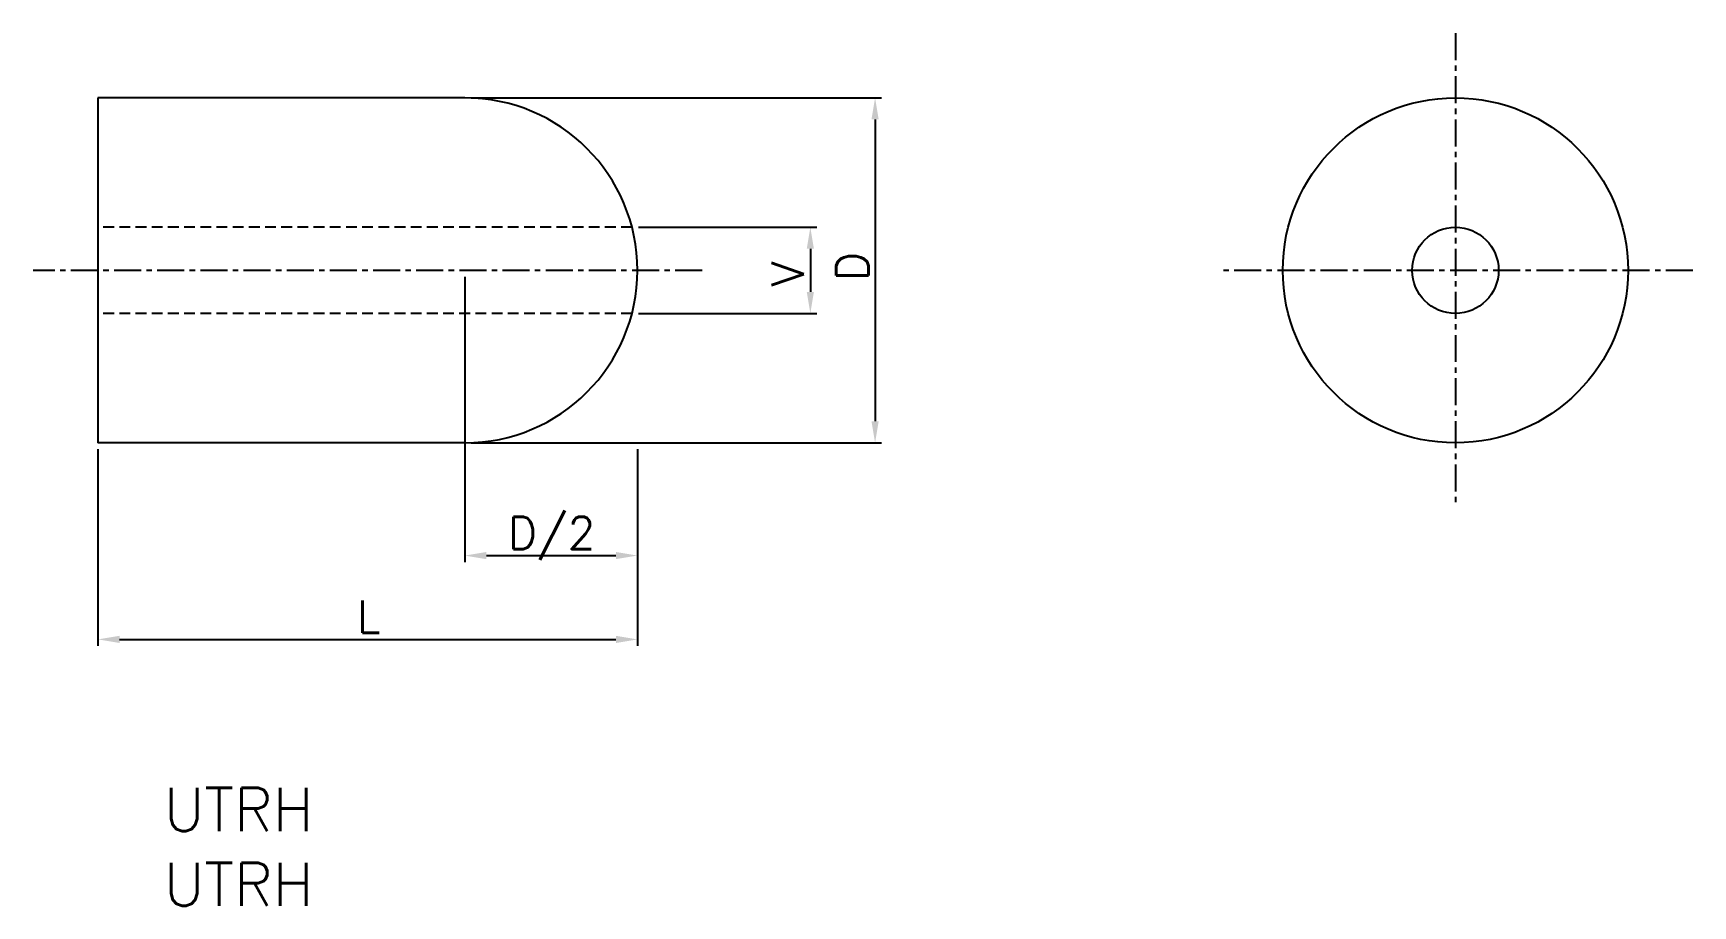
# Model space of a CAD drawing. Extents: x 89.7 to 166.6, y 79.4 to 119.8.
import ezdxf

# ---------------------------------------------------------------- set-up
doc = ezdxf.new("R2010")
doc.units = 0
doc.linetypes.add('CENTER', pattern=[2, 1.25, -0.25, 0.25, -0.25])
doc.linetypes.add('DASHED', pattern=[0.75, 0.5, -0.25])
doc.layers.get('0').update_dxf_attribs({"linetype": 'CONTINUOUS'})
doc.layers.get('DEFPOINTS').update_dxf_attribs({"linetype": 'CONTINUOUS'})
doc.layers.add('CENTER', color=1, linetype='CENTER')
doc.styles.get("Standard").update_dxf_attribs({"font": 'txt.shx'})
doc.dimstyles.get("Standard").update_dxf_attribs({"dimtxt": 2.5, "dimasz": 2.5, "dimexe": 1.25, "dimexo": 0.625, "dimtad": 1, "dimcen": 2.5, "dimazin": 3, "dimtfac": 1, "dimtmove": 0, "dimatfit": 3})

# ---------------------------------------------------------------- blocks, each defined once
blk = doc.blocks.new('*U7')
at = {"color": 0, "linetype": 'CONTINUOUS'}
blk.add_text('D/2', height=1.5, dxfattribs=at).set_placement((111.718, 95.903))
blk = doc.blocks.new('*D6')
at = {"color": 0, "linetype": 'CONTINUOUS'}
for p, q in [((109.718, 108.531), (109.718, 95.303)), ((117.718, 100.531), (117.718, 95.303)), ((110.718, 95.603), (116.718, 95.603))]:
    blk.add_line(p, q, dxfattribs=at)
for points in [[(110.718, 95.77), (110.718, 95.437), (109.718, 95.603)], [(116.718, 95.77), (116.718, 95.437), (117.718, 95.603)]]:
    blk.add_solid(points, dxfattribs=at)
at = {"layer": 'DEFPOINTS', "color": 0, "linetype": 'CONTINUOUS'}
for p in [(109.718, 108.831), (117.718, 100.831), (117.718, 95.603)]:
    blk.add_point(p, dxfattribs=at)
at = {"color": 7, "linetype": 'CONTINUOUS'}
blk.add_blockref('*U7', (0, 0), dxfattribs=at)
blk = doc.blocks.new('*U5')
at = {"color": 0, "linetype": 'CONTINUOUS'}
blk.add_text('L', height=1.5, dxfattribs=at).set_placement((104.718, 92.015))
blk = doc.blocks.new('*D4')
at = {"color": 0, "linetype": 'CONTINUOUS'}
for p, q in [((92.718, 100.531), (92.718, 91.415)), ((117.718, 100.531), (117.718, 91.415)), ((93.718, 91.715), (116.718, 91.715))]:
    blk.add_line(p, q, dxfattribs=at)
for points in [[(93.718, 91.882), (93.718, 91.548), (92.718, 91.715)], [(116.718, 91.882), (116.718, 91.548), (117.718, 91.715)]]:
    blk.add_solid(points, dxfattribs=at)
at = {"layer": 'DEFPOINTS', "color": 0, "linetype": 'CONTINUOUS'}
for p in [(92.718, 100.831), (117.718, 100.831), (117.718, 91.715)]:
    blk.add_point(p, dxfattribs=at)
at = {"color": 7, "linetype": 'CONTINUOUS'}
blk.add_blockref('*U5', (0, 0), dxfattribs=at)
blk = doc.blocks.new('*U3')
at = {"color": 0, "linetype": 'CONTINUOUS'}
blk.add_text('D', height=1.5, rotation=90, dxfattribs=at).set_placement((128.43, 108.331))
blk = doc.blocks.new('*D2')
at = {"color": 0, "linetype": 'CONTINUOUS'}
for p, q in [((110.018, 116.831), (129.03, 116.831)), ((128.73, 115.831), (128.73, 101.831)), ((110.018, 100.831), (129.03, 100.831))]:
    blk.add_line(p, q, dxfattribs=at)
for points in [[(128.563, 115.831), (128.896, 115.831), (128.73, 116.831)], [(128.563, 101.831), (128.896, 101.831), (128.73, 100.831)]]:
    blk.add_solid(points, dxfattribs=at)
at = {"layer": 'DEFPOINTS', "color": 0, "linetype": 'CONTINUOUS'}
for p in [(109.718, 116.831), (109.718, 100.831), (128.73, 100.831)]:
    blk.add_point(p, dxfattribs=at)
at = {"color": 7, "linetype": 'CONTINUOUS'}
blk.add_blockref('*U3', (0, 0), dxfattribs=at)
blk = doc.blocks.new('*U9')
at = {"color": 0, "linetype": 'CONTINUOUS'}
blk.add_text('V', height=1.5, rotation=90, dxfattribs=at).set_placement((125.43, 108.081))
blk = doc.blocks.new('*D8')
at = {"color": 0, "linetype": 'CONTINUOUS'}
for p, q in [((117.764, 110.831), (126.03, 110.831)), ((125.73, 109.831), (125.73, 107.831)), ((117.764, 106.831), (126.03, 106.831))]:
    blk.add_line(p, q, dxfattribs=at)
for points in [[(125.563, 109.831), (125.896, 109.831), (125.73, 110.831)], [(125.563, 107.831), (125.896, 107.831), (125.73, 106.831)]]:
    blk.add_solid(points, dxfattribs=at)
at = {"layer": 'DEFPOINTS', "color": 0, "linetype": 'CONTINUOUS'}
for p in [(117.464, 110.831), (117.464, 106.831), (125.73, 106.831)]:
    blk.add_point(p, dxfattribs=at)
at = {"color": 7, "linetype": 'CONTINUOUS'}
blk.add_blockref('*U9', (0, 0), dxfattribs=at)

msp = doc.modelspace()

# ---------------------------------------------------------------- linework, layer by layer
at = {"color": 7, "linetype": 'CONTINUOUS'}
for p, q in [((92.718, 116.831), (92.718, 100.831)), ((109.718, 116.831), (92.718, 116.831)), ((109.718, 100.831), (92.718, 100.831))]:
    msp.add_line(p, q, dxfattribs=at)
at = {"color": 3, "linetype": 'DASHED'}
for p, q in [((117.464, 110.831), (92.718, 110.831)), ((117.464, 106.831), (92.718, 106.831))]:
    msp.add_line(p, q, dxfattribs=at)
at = {"color": 7, "linetype": 'CONTINUOUS'}
for radius in [8, 2]:
    msp.add_circle((155.622, 108.831), radius, dxfattribs=at)
msp.add_arc((109.718, 108.831), 8, 270, 90, dxfattribs=at)
at = {"layer": 'CENTER', "color": 1, "linetype": 'CENTER'}
for p, q in [((155.622, 119.831), (155.622, 97.831)), ((120.718, 108.831), (89.718, 108.831)), ((166.622, 108.831), (144.622, 108.831))]:
    msp.add_line(p, q, dxfattribs=at)

# ---------------------------------------------------------------- texts
for p in [(95.766, 82.826), (95.766, 79.358)]:
    msp.add_text('UTRH', height=2).set_placement(p)

# ---------------------------------------------------------------- dimensions: what is measured, and where the dimension line sits
at = {"color": 4, "linetype": 'CONTINUOUS'}
for base, p1, p2, text, picture, middle in [((128.73, 100.831), (109.718, 116.831), (109.718, 100.831), 'D', '*D2', (127.68, 108.831)), ((125.73, 106.831), (117.464, 110.831), (117.464, 106.831), 'V', '*D8', (124.68, 108.831))]:
    dim = msp.add_linear_dim(base=base, p1=p1, p2=p2, angle=90, text=text, dimstyle='Standard', dxfattribs=at)
    dim.commit()
    dim.dimension.update_dxf_attribs({"geometry": picture, "text_midpoint": middle})
for base, p1, text, picture, middle in [((117.718, 95.603), (109.718, 108.831), 'D/2', '*D6', (113.718, 96.653)), ((117.718, 91.715), (92.718, 100.831), 'L', '*D4', (105.218, 92.765))]:
    dim = msp.add_linear_dim(base=base, p1=p1, p2=(117.718, 100.831), text=text, dimstyle='Standard', dxfattribs=at)
    dim.commit()
    dim.dimension.update_dxf_attribs({"geometry": picture, "text_midpoint": middle})

doc.saveas('drawing.dxf')
